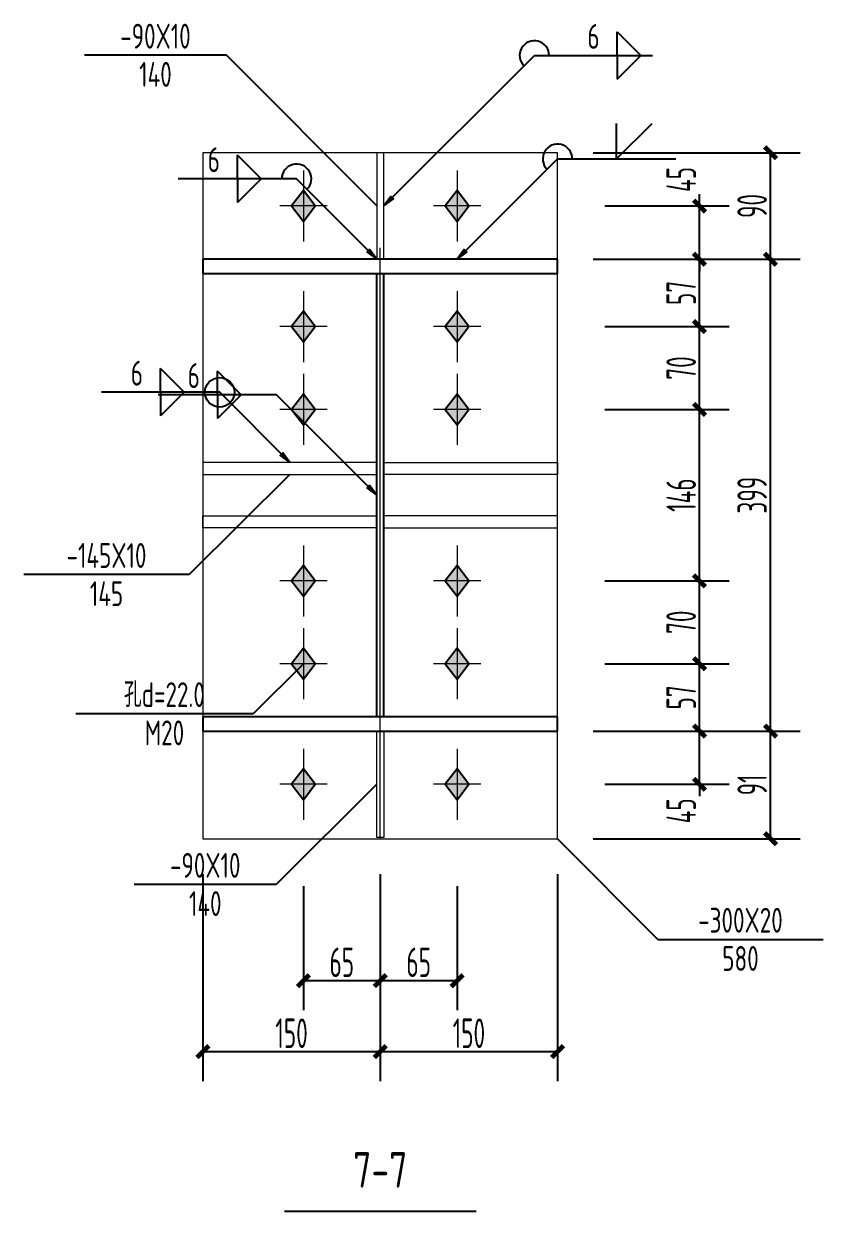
# Model space of a CAD drawing. Extents: x 447413 to 2975780, y -1432727 to 1301644.
# Drawn here: x 2691071 to 2697832, y -1247339 to -1237298 of the extents above; entities that cross this region are included whole.
import ezdxf
from ezdxf.enums import TextEntityAlignment as Align

# ---------------------------------------------------------------- set-up
doc = ezdxf.new("R2010")
doc.units = 0
doc.header["$LTSCALE"] = 1000
doc.header["$MEASUREMENT"] = 0
doc.linetypes.add('线型6', pattern=[8.75, 5, -1.25, 1.25, -1.25])
for name, color, linetype in [('10', 7, 'Continuous'), ('尺寸标注', 253, 'Continuous'), ('焊缝标注', 253, 'Continuous'), ('螺栓孔标注', 253, 'Continuous'), ('钢板标注', 253, 'Continuous')]:
    doc.layers.add(name, color=color, linetype=linetype)
doc.layers.add('20', color=2, linetype='Continuous', lineweight=18)
doc.styles.add('PkpmHz', font='Pkpmeng', dxfattribs={"width": 0.6, "bigfont": 'hztxt'})
doc.dimstyles.new('Pkpm_1.00', dxfattribs={"dimtxt": 250, "dimasz": 100, "dimexe": 250, "dimexo": 0.0625, "dimgap": 30, "dimtad": 1, "dimdec": 0, "dimrnd": 5, "dimzin": 0, "dimdsep": 46, "dimtxsty": 'PkpmHz', "dimblk1": 'ARCHTICK', "dimblk2": 'ARCHTICK', "dimsah": 1, "dimcen": 0.09, "dimadec": 0, "dimazin": 0, "dimtfac": 1, "dimtdec": 0, "dimtmove": 2, "dimatfit": 1, "dimfxl": 0, "dimtolj": 1, "dimtzin": 0, "dimarcsym": 0})

# ---------------------------------------------------------------- blocks, each defined once
blk = doc.blocks.new('_ArchTick')
at = {"color": 0, "linetype": 'ByBlock', "const_width": 0.4}
blk.add_lwpolyline([(-0.5, -0.5), (0.5, 0.5)], dxfattribs=at)
blk = doc.blocks.new('*D1373')
at = {"layer": 'Defpoints', "color": 0, "linetype": 'Continuous', "transparency": 16777216}
for p in [(2695586, -1238839), (2696786, -1238839), (2695586, -1239289)]:
    blk.add_point(p, dxfattribs=at)
at = {"layer": '尺寸标注', "color": 0, "linetype": 'Continuous', "lineweight": -2, "transparency": 16777216}
for p, q in [((2696786, -1238839), (2696786, -1238739)), ((2695986, -1238839), (2697036, -1238839)), ((2696786, -1239289), (2696786, -1238839)), ((2695986, -1239289), (2697036, -1239289)), ((2696786, -1239289), (2696786, -1239389))]:
    blk.add_line(p, q, dxfattribs=at)
at = {"layer": '尺寸标注', "color": 0, "linetype": 'Continuous', "lineweight": -2, "transparency": 16777216, "xscale": 100, "yscale": 100, "zscale": 100}
for p, rotation in [((2696786, -1238839), 270), ((2696786, -1239289), 90)]:
    blk.add_blockref('_ArchTick', p, dxfattribs=dict(at, rotation=rotation))
at = {"layer": '尺寸标注', "color": 0, "linetype": 'Continuous', "transparency": 16777216, "insert": (2696631, -1238615), "char_height": 250, "attachment_point": 5, "rotation": 90, "style": 'PkpmHz'}
blk.add_mtext('\\A1;45', dxfattribs=at)
blk = doc.blocks.new('*D1374')
at = {"layer": 'Defpoints', "color": 0, "linetype": 'Continuous', "transparency": 16777216}
for p in [(2695586, -1239289), (2696786, -1239289), (2695586, -1239859)]:
    blk.add_point(p, dxfattribs=at)
at = {"layer": '尺寸标注', "color": 0, "linetype": 'Continuous', "lineweight": -2, "transparency": 16777216}
for p, q in [((2695986, -1239289), (2697036, -1239289)), ((2696786, -1239859), (2696786, -1239289)), ((2695986, -1239859), (2697036, -1239859))]:
    blk.add_line(p, q, dxfattribs=at)
at = {"layer": '尺寸标注', "color": 0, "linetype": 'Continuous', "lineweight": -2, "transparency": 16777216, "xscale": 100, "yscale": 100, "zscale": 100}
for p, rotation in [((2696786, -1239289), 90), ((2696786, -1239859), 270)]:
    blk.add_blockref('_ArchTick', p, dxfattribs=dict(at, rotation=rotation))
at = {"layer": '尺寸标注', "color": 0, "linetype": 'Continuous', "transparency": 16777216, "insert": (2696631, -1239574), "char_height": 250, "attachment_point": 5, "rotation": 90, "style": 'PkpmHz'}
blk.add_mtext('\\A1;57', dxfattribs=at)
blk = doc.blocks.new('*D1375')
at = {"layer": 'Defpoints', "color": 0, "linetype": 'Continuous', "transparency": 16777216}
for p in [(2695586, -1239859), (2696786, -1239859), (2695586, -1240559)]:
    blk.add_point(p, dxfattribs=at)
at = {"layer": '尺寸标注', "color": 0, "linetype": 'Continuous', "lineweight": -2, "transparency": 16777216}
for p, q in [((2695986, -1239859), (2697036, -1239859)), ((2696786, -1240559), (2696786, -1239859)), ((2695986, -1240559), (2697036, -1240559))]:
    blk.add_line(p, q, dxfattribs=at)
at = {"layer": '尺寸标注', "color": 0, "linetype": 'Continuous', "lineweight": -2, "transparency": 16777216, "xscale": 100, "yscale": 100, "zscale": 100}
for p, rotation in [((2696786, -1239859), 90), ((2696786, -1240559), 270)]:
    blk.add_blockref('_ArchTick', p, dxfattribs=dict(at, rotation=rotation))
at = {"layer": '尺寸标注', "color": 0, "linetype": 'Continuous', "transparency": 16777216, "insert": (2696631, -1240209), "char_height": 250, "attachment_point": 5, "rotation": 90, "style": 'PkpmHz'}
blk.add_mtext('\\A1;70', dxfattribs=at)
blk = doc.blocks.new('*D1376')
at = {"layer": 'Defpoints', "color": 0, "linetype": 'Continuous', "transparency": 16777216}
for p in [(2695586, -1243279), (2696786, -1243279), (2695586, -1243729)]:
    blk.add_point(p, dxfattribs=at)
at = {"layer": '尺寸标注', "color": 0, "linetype": 'Continuous', "lineweight": -2, "transparency": 16777216}
for p, q in [((2696786, -1243279), (2696786, -1243179)), ((2695986, -1243279), (2697036, -1243279)), ((2696786, -1243729), (2696786, -1243279)), ((2695986, -1243729), (2697036, -1243729)), ((2696786, -1243729), (2696786, -1243829))]:
    blk.add_line(p, q, dxfattribs=at)
at = {"layer": '尺寸标注', "color": 0, "linetype": 'Continuous', "lineweight": -2, "transparency": 16777216, "xscale": 100, "yscale": 100, "zscale": 100}
for p, rotation in [((2696786, -1243279), 270), ((2696786, -1243729), 90)]:
    blk.add_blockref('_ArchTick', p, dxfattribs=dict(at, rotation=rotation))
at = {"layer": '尺寸标注', "color": 0, "linetype": 'Continuous', "transparency": 16777216, "insert": (2696631, -1243953), "char_height": 250, "attachment_point": 5, "rotation": 90, "style": 'PkpmHz'}
blk.add_mtext('\\A1;45', dxfattribs=at)
blk = doc.blocks.new('*D1377')
at = {"layer": 'Defpoints', "color": 0, "linetype": 'Continuous', "transparency": 16777216}
for p in [(2695586, -1242709), (2696786, -1242709), (2695586, -1243279)]:
    blk.add_point(p, dxfattribs=at)
at = {"layer": '尺寸标注', "color": 0, "linetype": 'Continuous', "lineweight": -2, "transparency": 16777216}
for p, q in [((2695986, -1242709), (2697036, -1242709)), ((2696786, -1243279), (2696786, -1242709)), ((2695986, -1243279), (2697036, -1243279))]:
    blk.add_line(p, q, dxfattribs=at)
at = {"layer": '尺寸标注', "color": 0, "linetype": 'Continuous', "lineweight": -2, "transparency": 16777216, "xscale": 100, "yscale": 100, "zscale": 100}
for p, rotation in [((2696786, -1242709), 90), ((2696786, -1243279), 270)]:
    blk.add_blockref('_ArchTick', p, dxfattribs=dict(at, rotation=rotation))
at = {"layer": '尺寸标注', "color": 0, "linetype": 'Continuous', "transparency": 16777216, "insert": (2696631, -1242994), "char_height": 250, "attachment_point": 5, "rotation": 90, "style": 'PkpmHz'}
blk.add_mtext('\\A1;57', dxfattribs=at)
blk = doc.blocks.new('*D1378')
at = {"layer": 'Defpoints', "color": 0, "linetype": 'Continuous', "transparency": 16777216}
for p in [(2695586, -1242009), (2696786, -1242009), (2695586, -1242709)]:
    blk.add_point(p, dxfattribs=at)
at = {"layer": '尺寸标注', "color": 0, "linetype": 'Continuous', "lineweight": -2, "transparency": 16777216}
for p, q in [((2695986, -1242009), (2697036, -1242009)), ((2696786, -1242709), (2696786, -1242009)), ((2695986, -1242709), (2697036, -1242709))]:
    blk.add_line(p, q, dxfattribs=at)
at = {"layer": '尺寸标注', "color": 0, "linetype": 'Continuous', "lineweight": -2, "transparency": 16777216, "xscale": 100, "yscale": 100, "zscale": 100}
for p, rotation in [((2696786, -1242009), 90), ((2696786, -1242709), 270)]:
    blk.add_blockref('_ArchTick', p, dxfattribs=dict(at, rotation=rotation))
at = {"layer": '尺寸标注', "color": 0, "linetype": 'Continuous', "transparency": 16777216, "insert": (2696631, -1242359), "char_height": 250, "attachment_point": 5, "rotation": 90, "style": 'PkpmHz'}
blk.add_mtext('\\A1;70', dxfattribs=at)
blk = doc.blocks.new('*D1379')
at = {"layer": 'Defpoints', "color": 0, "linetype": 'Continuous', "transparency": 16777216}
for p in [(2695586, -1240559), (2696786, -1240559), (2695586, -1242009)]:
    blk.add_point(p, dxfattribs=at)
at = {"layer": '尺寸标注', "color": 0, "linetype": 'Continuous', "lineweight": -2, "transparency": 16777216}
for p, q in [((2695986, -1240559), (2697036, -1240559)), ((2696786, -1242009), (2696786, -1240559)), ((2695986, -1242009), (2697036, -1242009))]:
    blk.add_line(p, q, dxfattribs=at)
at = {"layer": '尺寸标注', "color": 0, "linetype": 'Continuous', "lineweight": -2, "transparency": 16777216, "xscale": 100, "yscale": 100, "zscale": 100}
for p, rotation in [((2696786, -1240559), 90), ((2696786, -1242009), 270)]:
    blk.add_blockref('_ArchTick', p, dxfattribs=dict(at, rotation=rotation))
at = {"layer": '尺寸标注', "color": 0, "linetype": 'Continuous', "transparency": 16777216, "insert": (2696631, -1241284), "char_height": 250, "attachment_point": 5, "rotation": 90, "style": 'PkpmHz'}
blk.add_mtext('\\A1;146', dxfattribs=at)
blk = doc.blocks.new('*D1380')
at = {"layer": 'Defpoints', "color": 0, "linetype": 'Continuous', "transparency": 16777216}
for p in [(2693436, -1244189), (2694086, -1244189), (2694086, -1245389)]:
    blk.add_point(p, dxfattribs=at)
at = {"layer": '尺寸标注', "color": 0, "linetype": 'Continuous', "lineweight": -2, "transparency": 16777216}
for p, q in [((2693436, -1244589), (2693436, -1245639)), ((2694086, -1244589), (2694086, -1245639)), ((2693436, -1245389), (2694086, -1245389))]:
    blk.add_line(p, q, dxfattribs=at)
at = {"layer": '尺寸标注', "color": 0, "linetype": 'Continuous', "lineweight": -2, "transparency": 16777216, "xscale": 100, "yscale": 100, "zscale": 100, "rotation": 180}
blk.add_blockref('_ArchTick', (2693436, -1245389), dxfattribs=at)
at = {"layer": '尺寸标注', "color": 0, "linetype": 'Continuous', "lineweight": -2, "transparency": 16777216, "xscale": 100, "yscale": 100, "zscale": 100}
blk.add_blockref('_ArchTick', (2694086, -1245389), dxfattribs=at)
at = {"layer": '尺寸标注', "color": 0, "linetype": 'Continuous', "transparency": 16777216, "insert": (2693761, -1245234), "char_height": 250, "attachment_point": 5, "style": 'PkpmHz'}
blk.add_mtext('\\A1;65', dxfattribs=at)
blk = doc.blocks.new('*D1381')
at = {"layer": 'Defpoints', "color": 0, "linetype": 'Continuous', "transparency": 16777216}
for p in [(2694086, -1244189), (2694736, -1244189), (2694736, -1245389)]:
    blk.add_point(p, dxfattribs=at)
at = {"layer": '尺寸标注', "color": 0, "linetype": 'Continuous', "lineweight": -2, "transparency": 16777216}
for p, q in [((2694086, -1244589), (2694086, -1245639)), ((2694736, -1244589), (2694736, -1245639)), ((2694086, -1245389), (2694736, -1245389))]:
    blk.add_line(p, q, dxfattribs=at)
at = {"layer": '尺寸标注', "color": 0, "linetype": 'Continuous', "lineweight": -2, "transparency": 16777216, "xscale": 100, "yscale": 100, "zscale": 100, "rotation": 180}
blk.add_blockref('_ArchTick', (2694086, -1245389), dxfattribs=at)
at = {"layer": '尺寸标注', "color": 0, "linetype": 'Continuous', "lineweight": -2, "transparency": 16777216, "xscale": 100, "yscale": 100, "zscale": 100}
blk.add_blockref('_ArchTick', (2694736, -1245389), dxfattribs=at)
at = {"layer": '尺寸标注', "color": 0, "linetype": 'Continuous', "transparency": 16777216, "insert": (2694411, -1245234), "char_height": 250, "attachment_point": 5, "style": 'PkpmHz'}
blk.add_mtext('\\A1;65', dxfattribs=at)
blk = doc.blocks.new('*D1382')
at = {"layer": 'Defpoints', "color": 0, "linetype": 'Continuous', "transparency": 16777216}
for p in [(2692586, -1244189), (2694086, -1244189), (2694086, -1245989)]:
    blk.add_point(p, dxfattribs=at)
at = {"layer": '尺寸标注', "color": 0, "linetype": 'Continuous', "lineweight": -2, "transparency": 16777216}
for p, q in [((2692586, -1244489), (2692586, -1246239)), ((2694086, -1244489), (2694086, -1246239)), ((2692586, -1245989), (2694086, -1245989))]:
    blk.add_line(p, q, dxfattribs=at)
at = {"layer": '尺寸标注', "color": 0, "linetype": 'Continuous', "lineweight": -2, "transparency": 16777216, "xscale": 100, "yscale": 100, "zscale": 100, "rotation": 180}
blk.add_blockref('_ArchTick', (2692586, -1245989), dxfattribs=at)
at = {"layer": '尺寸标注', "color": 0, "linetype": 'Continuous', "lineweight": -2, "transparency": 16777216, "xscale": 100, "yscale": 100, "zscale": 100}
blk.add_blockref('_ArchTick', (2694086, -1245989), dxfattribs=at)
at = {"layer": '尺寸标注', "color": 0, "linetype": 'Continuous', "transparency": 16777216, "insert": (2693336, -1245834), "char_height": 250, "attachment_point": 5, "style": 'PkpmHz'}
blk.add_mtext('\\A1;150', dxfattribs=at)
blk = doc.blocks.new('*D1383')
at = {"layer": 'Defpoints', "color": 0, "linetype": 'Continuous', "transparency": 16777216}
for p in [(2694086, -1244189), (2695586, -1244189), (2695586, -1245989)]:
    blk.add_point(p, dxfattribs=at)
at = {"layer": '尺寸标注', "color": 0, "linetype": 'Continuous', "lineweight": -2, "transparency": 16777216}
for p, q in [((2694086, -1244489), (2694086, -1246239)), ((2695586, -1244489), (2695586, -1246239)), ((2694086, -1245989), (2695586, -1245989))]:
    blk.add_line(p, q, dxfattribs=at)
at = {"layer": '尺寸标注', "color": 0, "linetype": 'Continuous', "lineweight": -2, "transparency": 16777216, "xscale": 100, "yscale": 100, "zscale": 100, "rotation": 180}
blk.add_blockref('_ArchTick', (2694086, -1245989), dxfattribs=at)
at = {"layer": '尺寸标注', "color": 0, "linetype": 'Continuous', "lineweight": -2, "transparency": 16777216, "xscale": 100, "yscale": 100, "zscale": 100}
blk.add_blockref('_ArchTick', (2695586, -1245989), dxfattribs=at)
at = {"layer": '尺寸标注', "color": 0, "linetype": 'Continuous', "transparency": 16777216, "insert": (2694836, -1245834), "char_height": 250, "attachment_point": 5, "style": 'PkpmHz'}
blk.add_mtext('\\A1;150', dxfattribs=at)
blk = doc.blocks.new('*D1384')
at = {"layer": 'Defpoints', "color": 0, "linetype": 'Continuous', "transparency": 16777216}
for p in [(2695586, -1243279), (2697386, -1243279), (2695586, -1244189)]:
    blk.add_point(p, dxfattribs=at)
at = {"layer": '尺寸标注', "color": 0, "linetype": 'Continuous', "lineweight": -2, "transparency": 16777216}
for p, q in [((2695886, -1243279), (2697636, -1243279)), ((2697386, -1244189), (2697386, -1243279)), ((2695886, -1244189), (2697636, -1244189))]:
    blk.add_line(p, q, dxfattribs=at)
at = {"layer": '尺寸标注', "color": 0, "linetype": 'Continuous', "lineweight": -2, "transparency": 16777216, "xscale": 100, "yscale": 100, "zscale": 100}
for p, rotation in [((2697386, -1243279), 90), ((2697386, -1244189), 270)]:
    blk.add_blockref('_ArchTick', p, dxfattribs=dict(at, rotation=rotation))
at = {"layer": '尺寸标注', "color": 0, "linetype": 'Continuous', "transparency": 16777216, "insert": (2697231, -1243734), "char_height": 250, "attachment_point": 5, "rotation": 90, "style": 'PkpmHz'}
blk.add_mtext('\\A1;91', dxfattribs=at)
blk = doc.blocks.new('*D1385')
at = {"layer": 'Defpoints', "color": 0, "linetype": 'Continuous', "transparency": 16777216}
for p in [(2695586, -1239289), (2697386, -1239289), (2695586, -1243279)]:
    blk.add_point(p, dxfattribs=at)
at = {"layer": '尺寸标注', "color": 0, "linetype": 'Continuous', "lineweight": -2, "transparency": 16777216}
for p, q in [((2695886, -1239289), (2697636, -1239289)), ((2697386, -1243279), (2697386, -1239289)), ((2695886, -1243279), (2697636, -1243279))]:
    blk.add_line(p, q, dxfattribs=at)
at = {"layer": '尺寸标注', "color": 0, "linetype": 'Continuous', "lineweight": -2, "transparency": 16777216, "xscale": 100, "yscale": 100, "zscale": 100}
for p, rotation in [((2697386, -1239289), 90), ((2697386, -1243279), 270)]:
    blk.add_blockref('_ArchTick', p, dxfattribs=dict(at, rotation=rotation))
at = {"layer": '尺寸标注', "color": 0, "linetype": 'Continuous', "transparency": 16777216, "insert": (2697231, -1241284), "char_height": 250, "attachment_point": 5, "rotation": 90, "style": 'PkpmHz'}
blk.add_mtext('\\A1;399', dxfattribs=at)
blk = doc.blocks.new('*D1386')
at = {"layer": 'Defpoints', "color": 0, "linetype": 'Continuous', "transparency": 16777216}
for p in [(2695586, -1238389), (2697386, -1238389), (2695586, -1239289)]:
    blk.add_point(p, dxfattribs=at)
at = {"layer": '尺寸标注', "color": 0, "linetype": 'Continuous', "lineweight": -2, "transparency": 16777216}
for p, q in [((2695886, -1238389), (2697636, -1238389)), ((2697386, -1239289), (2697386, -1238389)), ((2695886, -1239289), (2697636, -1239289))]:
    blk.add_line(p, q, dxfattribs=at)
at = {"layer": '尺寸标注', "color": 0, "linetype": 'Continuous', "lineweight": -2, "transparency": 16777216, "xscale": 100, "yscale": 100, "zscale": 100}
for p, rotation in [((2697386, -1238389), 90), ((2697386, -1239289), 270)]:
    blk.add_blockref('_ArchTick', p, dxfattribs=dict(at, rotation=rotation))
at = {"layer": '尺寸标注', "color": 0, "linetype": 'Continuous', "transparency": 16777216, "insert": (2697231, -1238839), "char_height": 250, "attachment_point": 5, "rotation": 90, "style": 'PkpmHz'}
blk.add_mtext('\\A1;90', dxfattribs=at)

msp = doc.modelspace()

# ---------------------------------------------------------------- hatches: boundary and pattern name
at = {"layer": '10'}
for points in [[(2693436.3, -1238709), (2693336.3, -1238839), (2693436.3, -1238969), (2693536.3, -1238839)], [(2694736.3, -1238709), (2694636.3, -1238839), (2694736.3, -1238969), (2694836.3, -1238839)], [(2693436.3, -1239729), (2693336.3, -1239859), (2693436.3, -1239989), (2693536.3, -1239859)], [(2694736.3, -1239729), (2694636.3, -1239859), (2694736.3, -1239989), (2694836.3, -1239859)], [(2693436.3, -1240429), (2693336.3, -1240559), (2693436.3, -1240689), (2693536.3, -1240559)], [(2694736.3, -1240429), (2694636.3, -1240559), (2694736.3, -1240689), (2694836.3, -1240559)], [(2693436.3, -1241879), (2693336.3, -1242009), (2693436.3, -1242139), (2693536.3, -1242009)], [(2694736.3, -1241879), (2694636.3, -1242009), (2694736.3, -1242139), (2694836.3, -1242009)], [(2693436.3, -1242579), (2693336.3, -1242709), (2693436.3, -1242839), (2693536.3, -1242709)], [(2694736.3, -1242579), (2694636.3, -1242709), (2694736.3, -1242839), (2694836.3, -1242709)], [(2693436.3, -1243599), (2693336.3, -1243729), (2693436.3, -1243859), (2693536.3, -1243729)], [(2694736.3, -1243599), (2694636.3, -1243729), (2694736.3, -1243859), (2694836.3, -1243729)]]:
    msp.add_hatch(color=1, dxfattribs=at).paths.add_polyline_path(points)
at = {"layer": '焊缝标注'}
for points in [[(2694116.3, -1238839), (2694197.6, -1238778.9), (2694176.4, -1238757.7)], [(2694056.3, -1239289), (2693996.2, -1239207.6), (2693975, -1239228.8)], [(2694736.3, -1239289), (2694817.6, -1239228.9), (2694796.4, -1239207.7)], [(2693321.3, -1241009), (2693261.2, -1240927.6), (2693240, -1240948.8)], [(2694056.3, -1241284), (2693996.2, -1241202.6), (2693975, -1241223.8)]]:
    msp.add_hatch(color=256, dxfattribs=at).paths.add_polyline_path(points)

# ---------------------------------------------------------------- linework, layer by layer
at = {"layer": '10', "linetype": '线型6', "lineweight": 18}
msp.add_line((2694086.3, -1244194, 126000), (2694086.3, -1238384, 126000), dxfattribs=at)
at = {"layer": '10', "color": 9, "lineweight": 18}
for p, q in [((2693436.3, -1238539, 126000), (2693436.3, -1239139, 126000)), ((2694736.3, -1238539, 126000), (2694736.3, -1239139, 126000)), ((2693636.3, -1238839, 126000), (2693236.3, -1238839, 126000)), ((2694936.3, -1238839, 126000), (2694536.3, -1238839, 126000)), ((2693436.3, -1239559, 126000), (2693436.3, -1240159, 126000)), ((2694736.3, -1239559, 126000), (2694736.3, -1240159, 126000)), ((2693636.3, -1239859, 126000), (2693236.3, -1239859, 126000)), ((2694936.3, -1239859, 126000), (2694536.3, -1239859, 126000)), ((2693436.3, -1240259, 126000), (2693436.3, -1240859, 126000)), ((2694736.3, -1240259, 126000), (2694736.3, -1240859, 126000)), ((2693636.3, -1240559, 126000), (2693236.3, -1240559, 126000)), ((2694936.3, -1240559, 126000), (2694536.3, -1240559, 126000)), ((2693436.3, -1241709, 126000), (2693436.3, -1242309, 126000)), ((2694736.3, -1241709, 126000), (2694736.3, -1242309, 126000)), ((2693636.3, -1242009, 126000), (2693236.3, -1242009, 126000)), ((2694936.3, -1242009, 126000), (2694536.3, -1242009, 126000)), ((2693436.3, -1242409, 126000), (2693436.3, -1243009, 126000)), ((2694736.3, -1242409, 126000), (2694736.3, -1243009, 126000)), ((2693636.3, -1242709, 126000), (2693236.3, -1242709, 126000)), ((2694936.3, -1242709, 126000), (2694536.3, -1242709, 126000)), ((2693436.3, -1243429, 126000), (2693436.3, -1244029, 126000)), ((2694736.3, -1243429, 126000), (2694736.3, -1244029, 126000)), ((2693636.3, -1243729, 126000), (2693236.3, -1243729, 126000)), ((2694936.3, -1243729, 126000), (2694536.3, -1243729, 126000))]:
    msp.add_line(p, q, dxfattribs=at)
at = {"layer": '10', "color": 3}
for p, q in [((2695586.3, -1239289, 126000), (2692586.3, -1239289, 126000)), ((2692586.3, -1239289, 126000), (2692586.3, -1239409, 126000)), ((2695586.3, -1239409, 126000), (2695586.3, -1239289, 126000)), ((2692586.3, -1239409, 126000), (2695586.3, -1239409, 126000)), ((2694056.3, -1243159, 126000), (2694056.3, -1239409, 126000)), ((2694116.3, -1243159, 126000), (2694116.3, -1239409, 126000)), ((2695586.3, -1243159, 126000), (2692586.3, -1243159, 126000)), ((2692586.3, -1243159, 126000), (2692586.3, -1243279, 126000)), ((2695586.3, -1243279, 126000), (2695586.3, -1243159, 126000)), ((2692586.3, -1243279, 126000), (2695586.3, -1243279, 126000))]:
    msp.add_line(p, q, dxfattribs=at)
at = {"layer": '10'}
msp.add_line((2693276.3, -1247339, 126000), (2694896.3, -1247339, 126000), dxfattribs=at)
at = {"layer": '10', "color": 1, "linetype": 'Continuous', "elevation": 126000}
for points in [[(2693436.3, -1238709), (2693336.3, -1238839), (2693436.3, -1238969), (2693536.3, -1238839)], [(2694736.3, -1238709), (2694636.3, -1238839), (2694736.3, -1238969), (2694836.3, -1238839)], [(2693436.3, -1239729), (2693336.3, -1239859), (2693436.3, -1239989), (2693536.3, -1239859)], [(2694736.3, -1239729), (2694636.3, -1239859), (2694736.3, -1239989), (2694836.3, -1239859)], [(2693436.3, -1240429), (2693336.3, -1240559), (2693436.3, -1240689), (2693536.3, -1240559)], [(2694736.3, -1240429), (2694636.3, -1240559), (2694736.3, -1240689), (2694836.3, -1240559)], [(2693436.3, -1241879), (2693336.3, -1242009), (2693436.3, -1242139), (2693536.3, -1242009)], [(2694736.3, -1241879), (2694636.3, -1242009), (2694736.3, -1242139), (2694836.3, -1242009)], [(2693436.3, -1242579), (2693336.3, -1242709), (2693436.3, -1242839), (2693536.3, -1242709)], [(2694736.3, -1242579), (2694636.3, -1242709), (2694736.3, -1242839), (2694836.3, -1242709)], [(2693436.3, -1243599), (2693336.3, -1243729), (2693436.3, -1243859), (2693536.3, -1243729)], [(2694736.3, -1243599), (2694636.3, -1243729), (2694736.3, -1243859), (2694836.3, -1243729)]]:
    msp.add_lwpolyline(points, close=True, dxfattribs=at)
at = {"layer": '20'}
for p, q in [((2695586.3, -1238389, 126000), (2692586.3, -1238389, 126000)), ((2692586.3, -1238389, 126000), (2692586.3, -1244189, 126000)), ((2694116.3, -1238389, 126000), (2694056.3, -1238389, 126000)), ((2694056.3, -1238389, 126000), (2694056.3, -1239289, 126000)), ((2694116.3, -1239289, 126000), (2694116.3, -1238389, 126000)), ((2695586.3, -1244189, 126000), (2695586.3, -1238389, 126000)), ((2694056.3, -1239289, 126000), (2694116.3, -1239289, 126000)), ((2694056.3, -1241009, 126000), (2692586.3, -1241009, 126000)), ((2692586.3, -1241009, 126000), (2692586.3, -1241109, 126000)), ((2694056.3, -1241109, 126000), (2694056.3, -1241009, 126000)), ((2694116.3, -1241009, 126000), (2695586.3, -1241009, 126000)), ((2694116.3, -1241109, 126000), (2694116.3, -1241009, 126000)), ((2695586.3, -1241009, 126000), (2695586.3, -1241109, 126000)), ((2692586.3, -1241109, 126000), (2694056.3, -1241109, 126000)), ((2695586.3, -1241109, 126000), (2694116.3, -1241109, 126000)), ((2692586.3, -1241559, 126000), (2692586.3, -1241459, 126000)), ((2692586.3, -1241459, 126000), (2694056.3, -1241459, 126000)), ((2694056.3, -1241459, 126000), (2694056.3, -1241559, 126000)), ((2695586.3, -1241459, 126000), (2694116.3, -1241459, 126000)), ((2694116.3, -1241459, 126000), (2694116.3, -1241559, 126000)), ((2695586.3, -1241559, 126000), (2695586.3, -1241459, 126000)), ((2694056.3, -1241559, 126000), (2692586.3, -1241559, 126000)), ((2694116.3, -1241559, 126000), (2695586.3, -1241559, 126000)), ((2694056.3, -1243279, 126000), (2694116.3, -1243279, 126000)), ((2694056.3, -1244179, 126000), (2694056.3, -1243279, 126000)), ((2694116.3, -1243279, 126000), (2694116.3, -1244179, 126000)), ((2692586.3, -1244189, 126000), (2695586.3, -1244189, 126000)), ((2694116.3, -1244179, 126000), (2694056.3, -1244179, 126000))]:
    msp.add_line(p, q, dxfattribs=at)
at = {"layer": '焊缝标注'}
for p, q in [((2696089.6, -1237366.7, 126000), (2696289.6, -1237566.7, 126000)), ((2696089.6, -1237566.7, 126000), (2696089.6, -1237366.7, 126000)), ((2694116.3, -1238839, 126000), (2695389.6, -1237566.7, 126000)), ((2695389.6, -1237566.7, 126000), (2696389.6, -1237566.7, 126000)), ((2696089.6, -1237766.7, 126000), (2696289.6, -1237566.7, 126000)), ((2696089.6, -1237566.7, 126000), (2696089.6, -1237766.7, 126000)), ((2696085.1, -1238440.8, 126000), (2696085.1, -1238140.8, 126000)), ((2696085.1, -1238440.8, 126000), (2696385.1, -1238140.8, 126000)), ((2693078.2, -1238609.4, 126000), (2692878.2, -1238409.4, 126000)), ((2692878.2, -1238609.4, 126000), (2692878.2, -1238409.4, 126000)), ((2694736.3, -1239289, 126000), (2695585.1, -1238440.8, 126000)), ((2695585.1, -1238440.8, 126000), (2696585.1, -1238440.8, 126000)), ((2693378.2, -1238609.4, 126000), (2692378.2, -1238609.4, 126000)), ((2693078.2, -1238609.4, 126000), (2692878.2, -1238809.4, 126000)), ((2692878.2, -1238609.4, 126000), (2692878.2, -1238809.4, 126000)), ((2694056.3, -1239289, 126000), (2693378.2, -1238609.4, 126000)), ((2692428, -1240414.3, 126000), (2692228, -1240214.3, 126000)), ((2692228, -1240414.3, 126000), (2692228, -1240214.3, 126000)), ((2692908.7, -1240434.5, 126000), (2692708.7, -1240234.5, 126000)), ((2692708.7, -1240434.5, 126000), (2692708.7, -1240234.5, 126000)), ((2692728, -1240414.3, 126000), (2691728, -1240414.3, 126000)), ((2693208.7, -1240434.5, 126000), (2692208.7, -1240434.5, 126000)), ((2692428, -1240414.3, 126000), (2692228, -1240614.3, 126000)), ((2692228, -1240414.3, 126000), (2692228, -1240614.3, 126000)), ((2692908.7, -1240434.5, 126000), (2692708.7, -1240634.5, 126000)), ((2692708.7, -1240434.5, 126000), (2692708.7, -1240634.5, 126000)), ((2693321.3, -1241009, 126000), (2692728, -1240414.3, 126000)), ((2694056.3, -1241284, 126000), (2693208.7, -1240434.5, 126000))]:
    msp.add_line(p, q, dxfattribs=at)
at = {"layer": '焊缝标注', "linetype": 'Continuous', "elevation": 126000}
for points in [[(2694116.3, -1238839), (2694197.6, -1238778.9), (2694176.4, -1238757.7)], [(2694056.3, -1239289), (2693996.2, -1239207.6), (2693975, -1239228.8)], [(2694736.3, -1239289), (2694817.6, -1239228.9), (2694796.4, -1239207.7)], [(2693321.3, -1241009), (2693261.2, -1240927.6), (2693240, -1240948.8)], [(2694056.3, -1241284), (2693996.2, -1241202.6), (2693975, -1241223.8)]]:
    msp.add_lwpolyline(points, close=True, dxfattribs=at)
at = {"layer": '焊缝标注'}
msp.add_circle((2692728, -1240414.3, 126000), 125, dxfattribs=at)
for centre, start, end in [((2695389.6, -1237566.7, 126000), 0, 224.97719), ((2695585.1, -1238440.8, 126000), 0, 224.97719), ((2693378.2, -1238609.4, 126000), 314.93158, 180)]:
    msp.add_arc(centre, 125, start, end, dxfattribs=at)
at = {"layer": '螺栓孔标注'}
for p, q in [((2693436.3, -1242709, 126000), (2693011.1, -1243132.4, 126000)), ((2693011.1, -1243132.4, 126000), (2691511.1, -1243132.4, 126000))]:
    msp.add_line(p, q, dxfattribs=at)
at = {"layer": '螺栓孔标注', "const_width": 0.1, "elevation": 126000}
msp.add_lwpolyline([(2693436.3, -1242709, 1), (2693436.2, -1242709, 1)], format="xyb", close=True, dxfattribs=at)
at = {"layer": '钢板标注'}
for p, q in [((2692785, -1237564.7, 126000), (2691585, -1237564.7, 126000)), ((2694056.3, -1238839, 126000), (2692785, -1237564.7, 126000)), ((2693321.3, -1241109, 126000), (2692471, -1241955.8, 126000)), ((2692471, -1241955.8, 126000), (2691071, -1241955.8, 126000)), ((2694056.3, -1243729, 126000), (2693206, -1244575.8, 126000)), ((2695586.3, -1244189, 126000), (2696432.4, -1245039.9, 126000)), ((2693206, -1244575.8, 126000), (2692006, -1244575.8, 126000)), ((2696432.4, -1245039.9, 126000), (2697832.4, -1245039.9, 126000))]:
    msp.add_line(p, q, dxfattribs=at)
at = {"layer": '钢板标注', "const_width": 0.1, "elevation": 126000}
for points in [[(2694056.3, -1238839, 1), (2694056.2, -1238839, 1)], [(2693321.3, -1241109, 1), (2693321.2, -1241109, 1)], [(2694056.3, -1243729, 1), (2694056.2, -1243729, 1)], [(2695586.3, -1244189, 1), (2695586.2, -1244189, 1)]]:
    msp.add_lwpolyline(points, format="xyb", close=True, dxfattribs=at)

# ---------------------------------------------------------------- texts
at = {"layer": '10', "style": 'PkpmHz', "width": 0.77}
msp.add_text('7-7', height=300, dxfattribs=at).set_placement((2694086.3, -1246989, 126000), align=Align.MIDDLE_CENTER)
at = {"layer": '焊缝标注', "style": 'PkpmHz', "width": 0.71}
for p in [(2695889.6, -1237510.1, 126000), (2692678.2, -1238552.8, 126000), (2692028, -1240357.7, 126000), (2692508.7, -1240377.8, 126000)]:
    msp.add_text('6', height=210, dxfattribs=at).set_placement(p, align=Align.CENTER)
at = {"layer": '螺栓孔标注', "style": 'PkpmHz', "width": 0.71}
msp.add_text('孔d=22.0', height=210, dxfattribs=at).set_placement((2692261.1, -1243075.8, 126000), align=Align.CENTER)
msp.add_text('M20', height=210, dxfattribs=at).set_placement((2692261.1, -1243189, 126000), align=Align.TOP_CENTER)
at = {"layer": '钢板标注', "style": 'PkpmHz', "width": 0.71}
for s, p in [('-90X10', (2692185, -1237508.1, 126000)), ('-145X10', (2691771, -1241899.2, 126000)), ('-90X10', (2692606, -1244519.2, 126000)), ('-300X20', (2697132.4, -1244983.3, 126000))]:
    msp.add_text(s, height=210, dxfattribs=at).set_placement(p, align=Align.CENTER)
for s, p in [('140', (2692185, -1237621.3, 126000)), ('145', (2691771, -1242012.5, 126000)), ('140', (2692606, -1244632.5, 126000)), ('580', (2697132.4, -1245096.5, 126000))]:
    msp.add_text(s, height=210, dxfattribs=at).set_placement(p, align=Align.TOP_CENTER)

# ---------------------------------------------------------------- dimensions: what is measured, and where the dimension line sits
at = {"layer": '尺寸标注', "linetype": 'Continuous'}
for base, p1, p2, text, override, picture, middle in [((2697386.3, -1238389, 126000), (2695586.3, -1239289, 126000), (2695586.3, -1238389, 126000), '90', {"dimexo": 300, "dimtih": 0, "dimtoh": 0}, '*D1386', (2697231.3, -1238839, 126000)), ((2696786.3, -1239289, 126000), (2695586.3, -1239859, 126000), (2695586.3, -1239289, 126000), '57', {"dimexo": 400, "dimtih": 0, "dimtoh": 0}, '*D1374', (2696631.3, -1239574, 126000)), ((2697386.3, -1239289, 126000), (2695586.3, -1243279, 126000), (2695586.3, -1239289, 126000), '399', {"dimexo": 300, "dimtih": 0, "dimtoh": 0}, '*D1385', (2697231.3, -1241284, 126000)), ((2696786.3, -1239859, 126000), (2695586.3, -1240559, 126000), (2695586.3, -1239859, 126000), '70', {"dimexo": 400, "dimtih": 0, "dimtoh": 0}, '*D1375', (2696631.3, -1240209, 126000)), ((2696786.3, -1240559, 126000), (2695586.3, -1242009, 126000), (2695586.3, -1240559, 126000), '146', {"dimexo": 400, "dimtih": 0, "dimtoh": 0}, '*D1379', (2696631.3, -1241284, 126000)), ((2696786.3, -1242009, 126000), (2695586.3, -1242709, 126000), (2695586.3, -1242009, 126000), '70', {"dimexo": 400, "dimtih": 0, "dimtoh": 0}, '*D1378', (2696631.3, -1242359, 126000)), ((2696786.3, -1242709, 126000), (2695586.3, -1243279, 126000), (2695586.3, -1242709, 126000), '57', {"dimexo": 400, "dimtih": 0, "dimtoh": 0}, '*D1377', (2696631.3, -1242994, 126000)), ((2697386.3, -1243279, 126000), (2695586.3, -1244189, 126000), (2695586.3, -1243279, 126000), '91', {"dimexo": 300, "dimtih": 0, "dimtoh": 0}, '*D1384', (2697231.3, -1243734, 126000))]:
    dim = msp.add_linear_dim(base=base, p1=p1, p2=p2, angle=90, text=text, dimstyle='Pkpm_1.00', override=override, dxfattribs=at)
    dim.commit()
    dim.dimension.update_dxf_attribs({"geometry": picture, "text_midpoint": middle})
for base, p1, p2, picture, middle in [((2696786.3, -1238839, 126000), (2695586.3, -1239289, 126000), (2695586.3, -1238839, 126000), '*D1373', (2696631, -1238615.4, 126000)), ((2696786.3, -1243279, 126000), (2695586.3, -1243729, 126000), (2695586.3, -1243279, 126000), '*D1376', (2696631, -1243952.6, 126000))]:
    dim = msp.add_linear_dim(base=base, p1=p1, p2=p2, angle=90, text='45', dimstyle='Pkpm_1.00', override={"dimexo": 400, "dimtih": 0, "dimtoh": 0}, dxfattribs=at)
    dim.commit()
    dim.dimension.update_dxf_attribs({"geometry": picture, "text_midpoint": middle, "dimtype": 128})
for base, p1, p2, text, override, picture, middle in [((2694086.3, -1245989, 126000), (2692586.3, -1244189, 126000), (2694086.3, -1244189, 126000), '150', {"dimexo": 300, "dimtih": 0, "dimtoh": 0}, '*D1382', (2693336.3, -1245834, 126000)), ((2694086.3, -1245389, 126000), (2693436.3, -1244189, 126000), (2694086.3, -1244189, 126000), '65', {"dimexo": 400, "dimtih": 0, "dimtoh": 0}, '*D1380', (2693761.3, -1245234, 126000)), ((2694736.3, -1245389, 126000), (2694086.3, -1244189, 126000), (2694736.3, -1244189, 126000), '65', {"dimexo": 400, "dimtih": 0, "dimtoh": 0}, '*D1381', (2694411.3, -1245234, 126000)), ((2695586.3, -1245989, 126000), (2694086.3, -1244189, 126000), (2695586.3, -1244189, 126000), '150', {"dimexo": 300, "dimtih": 0, "dimtoh": 0}, '*D1383', (2694836.3, -1245834, 126000))]:
    dim = msp.add_linear_dim(base=base, p1=p1, p2=p2, text=text, dimstyle='Pkpm_1.00', override=override, dxfattribs=at)
    dim.commit()
    dim.dimension.update_dxf_attribs({"geometry": picture, "text_midpoint": middle})

doc.saveas('drawing.dxf')
